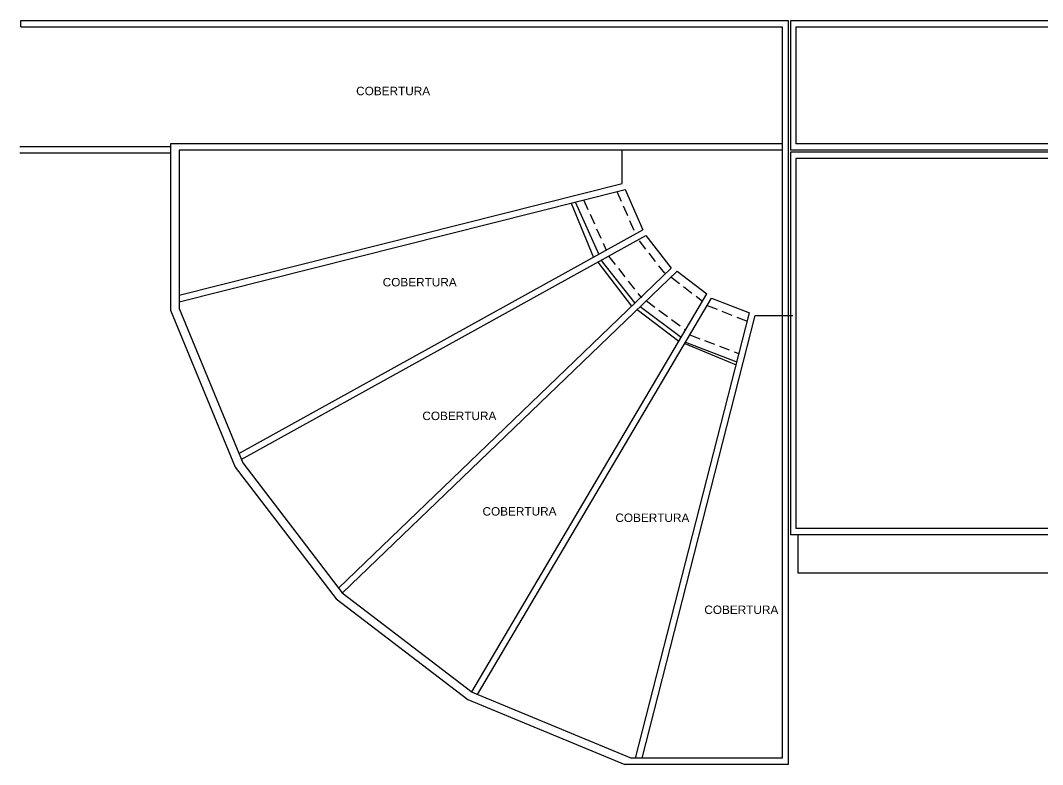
# Model space of a CAD drawing. Header units: millimetres. Extents: x 2280 to 2568, y 1267 to 1403.
# Drawn here: x 2318.24 to 2342.47, y 1298.07 to 1315.72 of the extents above; entities that cross this region are included whole.
import ezdxf

# ---------------------------------------------------------------- set-up
doc = ezdxf.new("R2010")
doc.units = ezdxf.units.MM
doc.linetypes.add('HIDDEN', pattern=[0.375, 0.25, -0.125])
for name, color, linetype in [('ALV', 2, 'Continuous'), ('COB', 1, 'Continuous'), ('PROJ', 1, 'HIDDEN')]:
    doc.layers.add(name, color=color, linetype=linetype)
doc.styles.get("Standard").update_dxf_attribs({"font": 'arial.ttf'})

msp = doc.modelspace()

# ---------------------------------------------------------------- linework, layer by layer
at = {"layer": 'ALV'}
for p, q in [((2318.252, 1315.718), (2336.447, 1315.718)), ((2318.252, 1315.568), (2318.252, 1315.718)), ((2336.447, 1315.718), (2336.447, 1298.068)), ((2354.672, 1315.712), (2336.497, 1315.712)), ((2336.497, 1315.712), (2336.497, 1312.643)), ((2318.252, 1315.568), (2336.302, 1315.568)), ((2336.302, 1315.568), (2336.302, 1298.218)), ((2354.522, 1315.562), (2336.622, 1315.562)), ((2336.622, 1315.562), (2336.622, 1312.793)), ((2321.802, 1312.718), (2318.229, 1312.718)), ((2336.302, 1312.793), (2321.802, 1312.793)), ((2321.802, 1312.793), (2321.802, 1308.846)), ((2322.002, 1312.718), (2322.002, 1312.718)), ((2336.302, 1312.718), (2336.302, 1303.894)), ((2354.522, 1312.793), (2336.622, 1312.793)), ((2321.802, 1312.568), (2318.229, 1312.568)), ((2336.302, 1312.643), (2322.002, 1312.643)), ((2322.002, 1312.643), (2322.002, 1308.885)), ((2332.509, 1311.848), (2332.509, 1312.643)), ((2354.672, 1312.643), (2336.497, 1312.643)), ((2354.672, 1312.593), (2336.497, 1312.593)), ((2336.497, 1312.593), (2336.497, 1303.518)), ((2354.522, 1312.443), (2336.622, 1312.443)), ((2336.622, 1312.443), (2336.622, 1303.668)), ((2322.002, 1309.2), (2332.509, 1311.848)), ((2322.002, 1309.045), (2332.578, 1311.711)), ((2332.578, 1311.711), (2332.999, 1310.748)), ((2331.296, 1311.388), (2331.827, 1310.099)), ((2331.397, 1311.413), (2331.954, 1310.17)), ((2323.42, 1305.447), (2332.999, 1310.748)), ((2323.477, 1305.307), (2333.07, 1310.616)), ((2333.07, 1310.616), (2333.668, 1309.844)), ((2332.007, 1310.028), (2332.806, 1309.015)), ((2325.786, 1302.256), (2333.668, 1309.844)), ((2325.88, 1302.138), (2333.81, 1309.773)), ((2333.81, 1309.773), (2334.514, 1309.234)), ((2328.94, 1299.79), (2334.514, 1309.234)), ((2329.079, 1299.729), (2334.629, 1309.133)), ((2334.629, 1309.133), (2335.524, 1308.78)), ((2321.802, 1308.846), (2323.336, 1305.125)), ((2322.002, 1308.885), (2323.511, 1305.226)), ((2332.867, 1308.865), (2333.851, 1308.11)), ((2332.935, 1308.931), (2333.906, 1308.203)), ((2332.828, 1298.218), (2335.524, 1308.78)), ((2332.983, 1298.218), (2335.663, 1308.719)), ((2335.663, 1308.719), (2336.552, 1308.719)), ((2334.01, 1308.085), (2335.202, 1307.629)), ((2333.993, 1308.056), (2335.211, 1307.552)), ((2323.511, 1305.226), (2325.871, 1302.145)), ((2323.336, 1305.125), (2325.728, 1302.002)), ((2354.672, 1303.518), (2336.497, 1303.518)), ((2354.522, 1303.668), (2336.622, 1303.668)), ((2336.672, 1303.518), (2336.672, 1302.618)), ((2336.672, 1302.618), (2345.472, 1302.618)), ((2325.871, 1302.145), (2328.95, 1299.783)), ((2325.728, 1302.002), (2328.849, 1299.608)), ((2328.849, 1299.608), (2332.571, 1298.068)), ((2328.95, 1299.783), (2332.732, 1298.218)), ((2332.447, 1298.336), (2332.447, 1298.336)), ((2336.302, 1298.218), (2332.732, 1298.218)), ((2336.252, 1298.268), (2336.252, 1298.268)), ((2336.447, 1298.068), (2332.571, 1298.068))]:
    msp.add_line(p, q, dxfattribs=at)
at = {"layer": 'COB'}
msp.add_line((2331.933, 1309.987), (2332.732, 1308.943), dxfattribs=at)
at = {"layer": 'PROJ'}
for p, q in [((2332.382, 1311.661), (2332.823, 1310.651)), ((2331.594, 1311.463), (2332.13, 1310.267)), ((2332.912, 1310.494), (2333.509, 1309.722)), ((2332.185, 1310.126), (2332.963, 1309.139)), ((2333.665, 1309.633), (2334.412, 1309.061)), ((2333.081, 1309.071), (2334.008, 1308.376)), ((2334.526, 1308.959), (2335.474, 1308.585)), ((2334.113, 1308.259), (2335.274, 1307.816))]:
    msp.add_line(p, q, dxfattribs=at)

# ---------------------------------------------------------------- texts
at = {"layer": 'ALV'}
for p in [(2326.201, 1313.945), (2326.831, 1309.41), (2327.771, 1306.239), (2329.197, 1303.974), (2332.347, 1303.822), (2334.456, 1301.64)]:
    msp.add_text('COBERTURA', height=0.2, dxfattribs=at).set_placement(p)

doc.saveas('drawing.dxf')
